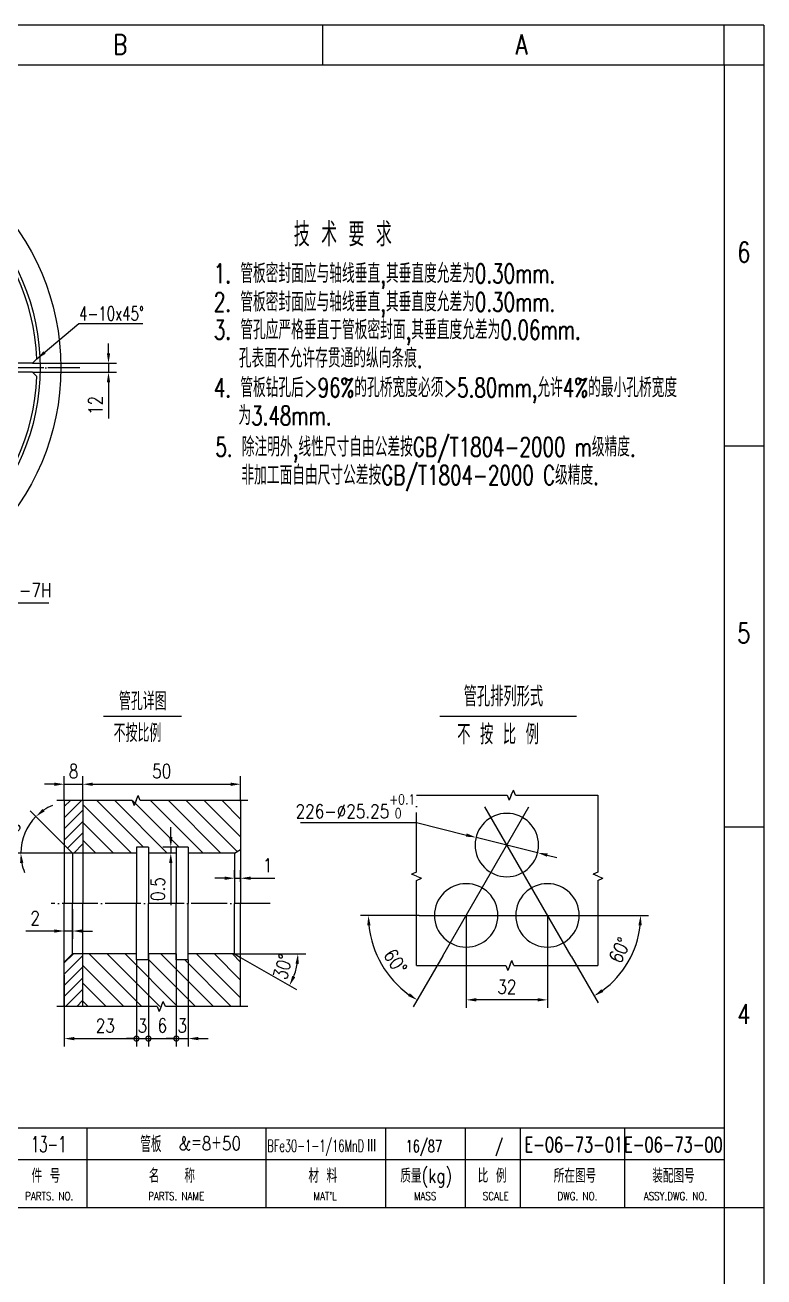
# Model space of a CAD drawing. Header units: millimetres. Extents: x -1044 to 22870, y -8556 to -3804.
# Drawn here: x 13193 to 14676, y -6320 to -3804 of the extents above; entities that cross this region are included whole.
import ezdxf
from ezdxf.enums import TextEntityAlignment as Align

# ---------------------------------------------------------------- set-up
doc = ezdxf.new("R2010")
doc.units = ezdxf.units.MM
doc.header["$LTSCALE"] = 80
for name, pattern in [('DASHDOT-L', [90, 80, -5, 0, -5]), ('DASHDOT-M', [36, 30, -3, 0, -3]), ('DIVIDE-M', [39, 30, -3, 0, -3, 0, -3])]:
    doc.linetypes.add(name, pattern=pattern)
for name, color, linetype in [('4', 4, 'Continuous'), ('5剖面线层', 2, 'Continuous'), ('7', 7, 'Continuous'), ('CDR_DIM', 7, 'Continuous'), ('CDR_DWG1', 4, 'Continuous'), ('CDR_DWG3', 1, 'DASHDOT-M'), ('CDR_DWG4', 3, 'DIVIDE-M'), ('CDR_TEXT', 7, 'Continuous'), ('尺寸线', 7, 'Continuous'), ('尺寸线层', 7, 'Continuous'), ('标注线', 7, 'Continuous'), ('轮廓线', 4, 'Continuous')]:
    doc.layers.add(name, color=color, linetype=linetype)
doc.styles.add('HZ', font='ROMANS.shx', dxfattribs={"width": 0.7, "height": 3, "bigfont": 'HZ.shx'})
doc.styles.add('ROMANC', font='romanc', dxfattribs={"bigfont": 'hz'})
doc.styles.add('TH_GBDIM', font='romans.shx', dxfattribs={"width": 0.8, "bigfont": 'gbcbig.shx'})
doc.dimstyles.new('TH_GBDIM', dxfattribs={"dimscale": 8, "dimtxt": 3.5, "dimasz": 2.5, "dimexe": 2, "dimexo": 0, "dimgap": 1.5, "dimtad": 1, "dimdec": 0, "dimzin": 0, "dimdsep": 46, "dimtxsty": 'TH_GBDIM', "dimcen": 2.5, "dimclrd": 256, "dimclre": 256, "dimclrt": 256, "dimadec": 0, "dimazin": 0, "dimtfac": 0.714286, "dimtdec": 0, "dimtmove": 0, "dimatfit": 3, "dimfxl": 0, "dimtzin": 0, "dimlwd": -1, "dimlwe": -1, "dimarcsym": 0})

# ---------------------------------------------------------------- blocks, each defined once
blk = doc.blocks.new('A$C1B375470')
for p, q in [((15138, 10692), (18, 10692)), ((15138, 10692), (15138, 5346)), ((15138, 5346), (15138, 0))]:
    blk.add_line(p, q)
at = {"layer": 'CDR_DWG1', "color": 4}
for p, q in [((450, 10512), (14958, 10512)), ((14958, 10512), (14958, 180))]:
    blk.add_line(p, q, dxfattribs=at)
at = {"layer": 'CDR_DWG4', "linetype": 'Continuous'}
for p, q in [((13144.5, 10512), (13144.5, 10692)), ((14958, 10512), (14958, 10692)), ((14958, 10512), (15138, 10512)), ((14958, 8790), (15138, 8790)), ((14958, 7068), (15138, 7068)), ((14958, 5346), (15138, 5346))]:
    blk.add_line(p, q, dxfattribs=at)
at = {"layer": 'CDR_TEXT', "style": 'HZ', "width": 0.8}
for s, p in [('B', (12229, 10558.9)), ('A', (14042.5, 10558.9)), ('6', (15046.9, 9620.2)), ('5', (15046.9, 7898.2)), ('4', (15046.9, 6176.2))]:
    blk.add_text(s, height=90, dxfattribs=at).set_placement(p, align=Align.CENTER)
blk = doc.blocks.new('A$C092B31A8')
at = {"layer": '尺寸线层', "xscale": 0.05555555555555555, "yscale": 0.05555555555555555, "zscale": 0.05555555555555555}
blk.add_blockref('A$C1B375470', (0, 0), dxfattribs=at)
blk = doc.blocks.new('*D218')
at = {"layer": 'Defpoints', "color": 0, "ltscale": 0.001}
for p in [(13207.7, -4483.9), (13207.7, -4501.9), (13360.3, -4501.9)]:
    blk.add_point(p, dxfattribs=at)
at = {"layer": '尺寸线', "ltscale": 0.001}
for p, q in [((13360.3, -4463.9), (13360.3, -4443.9)), ((13207.7, -4483.9), (13376.3, -4483.9)), ((13207.7, -4501.9), (13376.3, -4501.9)), ((13360.3, -4483.9), (13360.3, -4501.9)), ((13360.3, -4521.9), (13360.3, -4594.9))]:
    blk.add_line(p, q, dxfattribs=at)
for points in [[(13357, -4463.9), (13363.6, -4463.9), (13360.3, -4483.9)], [(13357, -4521.9), (13363.6, -4521.9), (13360.3, -4501.9)]]:
    blk.add_solid(points, dxfattribs=at)
at = {"layer": '尺寸线', "ltscale": 0.001, "insert": (13334.3, -4568.4), "char_height": 28, "attachment_point": 5, "rotation": 90, "style": 'TH_GBDIM'}
blk.add_mtext('12{}{}', dxfattribs=at)
blk = doc.blocks.new('*D221')
at = {"layer": 'Defpoints', "color": 0, "ltscale": 0.001}
for p in [(13308.8, -5329.6), (13271.5, -5362.3), (13308.8, -5362.3)]:
    blk.add_point(p, dxfattribs=at)
at = {"layer": '尺寸线', "ltscale": 0.001}
for p, q in [((13251.5, -5329.6), (13231.5, -5329.6)), ((13271.5, -5362.3), (13271.5, -5313.6)), ((13271.5, -5329.6), (13308.8, -5329.6)), ((13308.8, -5362.3), (13308.8, -5313.6)), ((13328.8, -5329.6), (13348.8, -5329.6))]:
    blk.add_line(p, q, dxfattribs=at)
for points in [[(13251.5, -5326.3), (13251.5, -5333), (13271.5, -5329.6)], [(13328.8, -5326.3), (13328.8, -5333), (13308.8, -5329.6)]]:
    blk.add_solid(points, dxfattribs=at)
at = {"layer": '尺寸线', "ltscale": 0.001, "insert": (13290.2, -5303.6), "char_height": 28, "attachment_point": 5, "style": 'TH_GBDIM'}
blk.add_mtext('8{}{}', dxfattribs=at)
blk = doc.blocks.new('*D222')
at = {"layer": 'Defpoints', "color": 0, "ltscale": 0.001}
for p in [(13625.6, -5329.6), (13308.8, -5362.3), (13625.6, -5362.3)]:
    blk.add_point(p, dxfattribs=at)
at = {"layer": '尺寸线', "ltscale": 0.001}
for p, q in [((13308.8, -5362.3), (13308.8, -5313.6)), ((13328.8, -5329.6), (13605.6, -5329.6)), ((13625.6, -5362.3), (13625.6, -5313.6))]:
    blk.add_line(p, q, dxfattribs=at)
for points in [[(13328.8, -5326.3), (13328.8, -5333), (13308.8, -5329.6)], [(13605.6, -5326.3), (13605.6, -5333), (13625.6, -5329.6)]]:
    blk.add_solid(points, dxfattribs=at)
at = {"layer": '尺寸线', "ltscale": 0.001, "insert": (13467.2, -5303.6), "char_height": 28, "attachment_point": 5, "style": 'TH_GBDIM'}
blk.add_mtext('50{}{}', dxfattribs=at)
blk = doc.blocks.new('*D223')
at = {"layer": 'Defpoints', "color": 0, "ltscale": 0.001}
for p in [(13198, -5415.9), (13271.5, -5451.4), (13287.9, -5467.8), (13287.9, -5467.8), (13416.4, -5467.8)]:
    blk.add_point(p, dxfattribs=at)
at = {"layer": '尺寸线', "ltscale": 0.001}
for p, q in [((13271.5, -5451.4), (13203.2, -5383.1)), ((13287.9, -5467.8), (13168.1, -5467.8))]:
    blk.add_line(p, q, dxfattribs=at)
for start, end in [(112.8907, 123.9454), (135, 180), (191.0546, 202.1093)]:
    blk.add_arc((13287.9, -5467.8), 103.8, start, end, dxfattribs=at)
for points in [[(13232.1, -5384.2), (13227.8, -5379.1), (13214.5, -5394.4)], [(13182.7, -5488), (13189.3, -5487.4), (13184.1, -5467.8)]]:
    blk.add_solid(points, dxfattribs=at)
at = {"layer": '尺寸线', "ltscale": 0.001, "insert": (13167.3, -5417.8), "char_height": 28, "attachment_point": 5, "rotation": 67.5, "style": 'TH_GBDIM'}
blk.add_mtext('45°', dxfattribs=at)
blk = doc.blocks.new('*D224')
at = {"layer": 'Defpoints', "color": 0, "ltscale": 0.001}
for p in [(13520.4, -5670.6), (13613.6, -5670.6), (13613.6, -5670.6), (13625.6, -5677.5), (13733.1, -5714)]:
    blk.add_point(p, dxfattribs=at)
at = {"layer": '尺寸线', "ltscale": 0.001}
for p, q in [((13613.6, -5670.6), (13756.7, -5670.6)), ((13625.6, -5677.5), (13737.6, -5742.1))]:
    blk.add_line(p, q, dxfattribs=at)
blk.add_arc((13613.6, -5670.6), 127.1, 339.0242, 350.9758, dxfattribs=at)
for points in [[(13735.8, -5690.2), (13742.5, -5690.8), (13740.7, -5670.6)], [(13735.3, -5717.5), (13729.3, -5714.6), (13723.7, -5734.1)]]:
    blk.add_solid(points, dxfattribs=at)
at = {"layer": '尺寸线', "ltscale": 0.001, "insert": (13710.5, -5696.5), "char_height": 28, "attachment_point": 5, "rotation": 75, "style": 'TH_GBDIM'}
blk.add_mtext('30°', dxfattribs=at)
blk = doc.blocks.new('_DotSmall')
at = {"color": 0, "linetype": 'ByBlock', "const_width": 0.5}
blk.add_lwpolyline([(-0.0625, 0, 1), (0.0625, 0, 1)], format="xyb", close=True, dxfattribs=at)
blk = doc.blocks.new('*D225')
at = {"layer": 'Defpoints', "color": 0, "ltscale": 0.001}
for p in [(13416.4, -5682.6), (13271.5, -5713.3), (13416.4, -5840.7)]:
    blk.add_point(p, dxfattribs=at)
at = {"layer": '尺寸线', "ltscale": 0.001}
for p, q in [((13416.4, -5682.6), (13416.4, -5856.7)), ((13271.5, -5713.3), (13271.5, -5856.7)), ((13291.5, -5840.7), (13416.4, -5840.7))]:
    blk.add_line(p, q, dxfattribs=at)
blk.add_solid([(13291.5, -5837.4), (13291.5, -5844), (13271.5, -5840.7)], dxfattribs=at)
at = {"layer": '尺寸线', "ltscale": 0.001, "xscale": 20, "yscale": 20, "zscale": 20}
blk.add_blockref('_DotSmall', (13416.4, -5840.7), dxfattribs=at)
at = {"layer": '尺寸线', "ltscale": 0.001, "insert": (13353.9, -5814.7), "char_height": 28, "attachment_point": 5, "style": 'TH_GBDIM'}
blk.add_mtext('23{}{}', dxfattribs=at)
blk = doc.blocks.new('DOTSMALL')
blk = doc.blocks.new('*D226')
at = {"layer": 'Defpoints', "color": 0, "ltscale": 0.001}
for p in [(13416.4, -5682.6), (13440.4, -5682.6), (13440.4, -5840.7)]:
    blk.add_point(p, dxfattribs=at)
at = {"layer": '尺寸线', "ltscale": 0.001}
for p, q in [((13416.4, -5682.6), (13416.4, -5856.7)), ((13440.4, -5682.6), (13440.4, -5856.7)), ((13416.4, -5840.7), (13396.4, -5840.7)), ((13416.4, -5840.7), (13440.4, -5840.7)), ((13440.4, -5840.7), (13460.4, -5840.7))]:
    blk.add_line(p, q, dxfattribs=at)
at = {"layer": '尺寸线', "ltscale": 0.001, "xscale": 20, "yscale": 20, "zscale": 20}
blk.add_blockref('_DotSmall', (13416.4, -5840.7), dxfattribs=at)
at = {"layer": '尺寸线', "ltscale": 0.001, "xscale": 20, "yscale": 20, "zscale": 20, "rotation": 180}
blk.add_blockref('_DotSmall', (13440.4, -5840.7), dxfattribs=at)
at = {"layer": '尺寸线', "ltscale": 0.001, "insert": (13428.4, -5814.7), "char_height": 28, "attachment_point": 5, "style": 'TH_GBDIM'}
blk.add_mtext('3{}{}', dxfattribs=at)
blk = doc.blocks.new('*D227')
at = {"layer": 'Defpoints', "color": 0, "ltscale": 0.001}
for p in [(13440.4, -5670.6), (13496.4, -5670.6), (13496.4, -5840.6)]:
    blk.add_point(p, dxfattribs=at)
at = {"layer": '尺寸线', "ltscale": 0.001}
for p, q in [((13440.4, -5670.6), (13440.4, -5856.6)), ((13496.4, -5670.6), (13496.4, -5856.6)), ((13440.4, -5840.6), (13496.4, -5840.6))]:
    blk.add_line(p, q, dxfattribs=at)
at = {"layer": '尺寸线', "ltscale": 0.001, "xscale": 20, "yscale": 20, "zscale": 20, "rotation": 180}
blk.add_blockref('_DotSmall', (13440.4, -5840.6), dxfattribs=at)
at = {"layer": '尺寸线', "ltscale": 0.001, "xscale": 20, "yscale": 20, "zscale": 20}
blk.add_blockref('_DotSmall', (13496.4, -5840.6), dxfattribs=at)
at = {"layer": '尺寸线', "ltscale": 0.001, "insert": (13468.4, -5814.6), "char_height": 28, "attachment_point": 5, "style": 'TH_GBDIM'}
blk.add_mtext('6{}{}', dxfattribs=at)
blk = doc.blocks.new('*D228')
at = {"layer": 'Defpoints', "color": 0, "ltscale": 0.001}
for p in [(13496.4, -5682.6), (13520.4, -5682.6), (13520.4, -5840.6)]:
    blk.add_point(p, dxfattribs=at)
at = {"layer": '尺寸线', "ltscale": 0.001}
for p, q in [((13496.4, -5682.6), (13496.4, -5856.6)), ((13520.4, -5682.6), (13520.4, -5856.6)), ((13496.4, -5840.6), (13476.4, -5840.6)), ((13496.4, -5840.6), (13520.4, -5840.6)), ((13540.4, -5840.6), (13560.4, -5840.6))]:
    blk.add_line(p, q, dxfattribs=at)
blk.add_solid([(13540.4, -5837.3), (13540.4, -5843.9), (13520.4, -5840.6)], dxfattribs=at)
at = {"layer": '尺寸线', "ltscale": 0.001, "xscale": 20, "yscale": 20, "zscale": 20}
blk.add_blockref('_DotSmall', (13496.4, -5840.6), dxfattribs=at)
at = {"layer": '尺寸线', "ltscale": 0.001, "insert": (13508.4, -5814.6), "char_height": 28, "attachment_point": 5, "style": 'TH_GBDIM'}
blk.add_mtext('3{}{}', dxfattribs=at)
blk = doc.blocks.new('*D229')
at = {"layer": 'Defpoints', "color": 0, "ltscale": 0.001}
for p in [(13613.6, -5518.5), (13625.6, -5518.5), (13625.6, -5525.9)]:
    blk.add_point(p, dxfattribs=at)
at = {"layer": '尺寸线', "ltscale": 0.001}
for p, q in [((13613.6, -5518.5), (13613.6, -5502.5)), ((13625.6, -5525.9), (13625.6, -5502.5)), ((13593.6, -5518.5), (13573.6, -5518.5)), ((13613.6, -5518.5), (13625.6, -5518.5)), ((13645.6, -5518.5), (13694.3, -5518.5))]:
    blk.add_line(p, q, dxfattribs=at)
for points in [[(13593.6, -5515.1), (13593.6, -5521.8), (13613.6, -5518.5)], [(13645.6, -5515.1), (13645.6, -5521.8), (13625.6, -5518.5)]]:
    blk.add_solid(points, dxfattribs=at)
at = {"layer": '尺寸线', "ltscale": 0.001, "insert": (13679.9, -5492.5), "char_height": 28, "attachment_point": 5, "style": 'TH_GBDIM'}
blk.add_mtext('1{}{}', dxfattribs=at)
blk = doc.blocks.new('*D230')
at = {"layer": 'Defpoints', "color": 0, "ltscale": 0.001}
for p in [(13287.9, -5580.7), (13271.5, -5624.5), (13271.5, -5624.5)]:
    blk.add_point(p, dxfattribs=at)
at = {"layer": '尺寸线', "ltscale": 0.001}
for p, q in [((13287.9, -5580.7), (13287.9, -5640.5)), ((13271.5, -5624.5), (13271.5, -5608.5)), ((13251.5, -5624.5), (13194.4, -5624.5)), ((13287.9, -5624.5), (13271.5, -5624.5)), ((13307.9, -5624.5), (13327.9, -5624.5))]:
    blk.add_line(p, q, dxfattribs=at)
for points in [[(13251.5, -5621.2), (13251.5, -5627.8), (13271.5, -5624.5)], [(13307.9, -5621.2), (13307.9, -5627.8), (13287.9, -5624.5)]]:
    blk.add_solid(points, dxfattribs=at)
at = {"layer": '尺寸线', "ltscale": 0.001, "insert": (13213, -5598.5), "char_height": 28, "attachment_point": 5, "style": 'TH_GBDIM'}
blk.add_mtext('2{}{}', dxfattribs=at)
blk = doc.blocks.new('*D231')
at = {"layer": 'Defpoints', "color": 0, "ltscale": 0.001}
for p in [(14115.8, -5374.9), (13984.4, -5593.2), (14334, -5593.2), (14289.2, -5675.3), (14385.1, -5713.4)]:
    blk.add_point(p, dxfattribs=at)
at = {"layer": '尺寸线层', "ltscale": 0.001}
for p, q in [((14334, -5593.2), (14444.8, -5593.2)), ((14289.2, -5675.3), (14343.3, -5769))]:
    blk.add_line(p, q, dxfattribs=at)
blk.add_arc((14241.8, -5593.2), 187.1, 306.1283, 353.8717, dxfattribs=at)
for points in [[(14424.4, -5612.9), (14431.1, -5613.3), (14428.8, -5593.2)], [(14353.9, -5747), (14350.2, -5741.5), (14335.3, -5755.2)]]:
    blk.add_solid(points, dxfattribs=at)
at = {"layer": '尺寸线层', "ltscale": 0.001, "insert": (14386.9, -5663), "char_height": 28, "attachment_point": 5, "rotation": 64.2907, "style": 'TH_GBDIM'}
blk.add_mtext('60%%D', dxfattribs=at)
blk = doc.blocks.new('*D232')
at = {"layer": 'Defpoints', "color": 0, "ltscale": 0.001}
for p in [(14078.6, -5593.2), (14241.8, -5593.2), (14078.6, -5762.8)]:
    blk.add_point(p, dxfattribs=at)
at = {"layer": '尺寸线层', "ltscale": 0.001}
for p, q in [((14078.6, -5593.2), (14078.6, -5778.8)), ((14241.8, -5593.2), (14241.8, -5778.8)), ((14221.8, -5762.8), (14098.6, -5762.8))]:
    blk.add_line(p, q, dxfattribs=at)
for points in [[(14098.6, -5759.4), (14098.6, -5766.1), (14078.6, -5762.8)], [(14221.8, -5759.4), (14221.8, -5766.1), (14241.8, -5762.8)]]:
    blk.add_solid(points, dxfattribs=at)
at = {"layer": '尺寸线层', "ltscale": 0.001, "insert": (14160.2, -5736.8), "char_height": 28, "attachment_point": 5, "style": 'TH_GBDIM'}
blk.add_mtext('32{}{}', dxfattribs=at)
blk = doc.blocks.new('*D234')
at = {"layer": 'Defpoints', "color": 0, "ltscale": 0.001}
for p in [(14204.6, -5374.8), (13984.4, -5593.2), (14334, -5593.2), (13894, -5660.3), (14031.5, -5674.7)]:
    blk.add_point(p, dxfattribs=at)
at = {"layer": '尺寸线层', "ltscale": 0.001}
for p, q in [((13984.4, -5593.2), (13866.2, -5593.2)), ((14031.5, -5674.7), (13972.4, -5777.1))]:
    blk.add_line(p, q, dxfattribs=at)
blk.add_arc((14078.6, -5593.2), 196.4, 185.8372, 234.1628, dxfattribs=at)
for points in [[(13879.9, -5613.3), (13886.5, -5613), (13882.2, -5593.2)], [(13965.4, -5749.6), (13961.8, -5755.2), (13980.4, -5763.2)]]:
    blk.add_solid(points, dxfattribs=at)
at = {"layer": '尺寸线层', "ltscale": 0.001, "insert": (13936.6, -5685.9), "char_height": 28, "attachment_point": 5, "rotation": 303.1621, "style": 'TH_GBDIM'}
blk.add_mtext('60°', dxfattribs=at)
blk = doc.blocks.new('*D233')
at = {"layer": 'Defpoints', "color": 0, "ltscale": 0.001}
for p in [(14098.3, -5436.5), (14222, -5467.2)]:
    blk.add_point(p, dxfattribs=at)
at = {"layer": '尺寸线层', "ltscale": 0.001}
for p, q in [((13745.5, -5406.8), (13978.7, -5406.8)), ((13978.7, -5406.8), (14078.9, -5431.7)), ((14222, -5467.2), (14098.3, -5436.5)), ((14241.5, -5472), (14260.9, -5476.8))]:
    blk.add_line(p, q, dxfattribs=at)
for points in [[(14079.7, -5428.5), (14078.1, -5434.9), (14098.3, -5436.5)], [(14242.3, -5468.8), (14240.7, -5475.2), (14222, -5467.2)]]:
    blk.add_solid(points, dxfattribs=at)
at = {"layer": '尺寸线层', "ltscale": 0.001, "insert": (13856.1, -5374), "char_height": 28, "attachment_point": 5, "style": 'TH_GBDIM'}
blk.add_mtext('226-%%c25.25{}{\\H0.7143x;\\S+0.1^  0;}', dxfattribs=at)
blk = doc.blocks.new('*D371')
at = {"layer": 'Defpoints', "color": 0, "ltscale": 0.001}
for p in [(12765.9, -4855.4), (12785.4, -4862.5)]:
    blk.add_point(p, dxfattribs=at)
at = {"layer": '尺寸线', "ltscale": 0.001}
for p, q in [((12747.2, -4848.5), (12728.4, -4841.7)), ((12765.9, -4855.4), (12785.4, -4862.5)), ((13068.7, -4965.8), (12804.2, -4869.3)), ((13240.3, -4965.8), (13068.7, -4965.8))]:
    blk.add_line(p, q, dxfattribs=at)
for points in [[(12748.3, -4845.4), (12746, -4851.6), (12765.9, -4855.4)], [(12805.3, -4866.2), (12803, -4872.4), (12785.4, -4862.5)]]:
    blk.add_solid(points, dxfattribs=at)
at = {"layer": '尺寸线', "ltscale": 0.001, "insert": (13160.5, -4939.8), "char_height": 28, "attachment_point": 5, "style": 'TH_GBDIM'}
blk.add_mtext('4-M16-7H{}{}', dxfattribs=at)
blk = doc.blocks.new('*D395')
at = {"layer": 'Defpoints', "color": 0, "ltscale": 0.001}
for p in [(13512.8, -5455.8), (13485.4, -5467.8), (13496.4, -5467.8)]:
    blk.add_point(p, dxfattribs=at)
at = {"layer": '尺寸线', "ltscale": 0.001}
for p, q in [((13485.4, -5435.8), (13485.4, -5415.8)), ((13512.8, -5455.8), (13469.4, -5455.8)), ((13485.4, -5455.8), (13485.4, -5467.8)), ((13496.4, -5467.8), (13469.4, -5467.8)), ((13485.4, -5487.8), (13485.4, -5572.9))]:
    blk.add_line(p, q, dxfattribs=at)
for points in [[(13482, -5435.8), (13488.7, -5435.8), (13485.4, -5455.8)], [(13482, -5487.8), (13488.7, -5487.8), (13485.4, -5467.8)]]:
    blk.add_solid(points, dxfattribs=at)
at = {"layer": '尺寸线', "ltscale": 0.001, "insert": (13459.4, -5540.3), "char_height": 28, "attachment_point": 5, "rotation": 90, "style": 'TH_GBDIM'}
blk.add_mtext('0.5{}{}', dxfattribs=at)

msp = doc.modelspace()

# ---------------------------------------------------------------- hatches: boundary and pattern name
at = {"layer": '5剖面线层', "ltscale": 0.001}
h = msp.add_hatch(dxfattribs=at)
h.set_pattern_fill('ANSI31', color=256, scale=5, style=0)
h.set_pattern_definition([(45, (574.299, 3638.118), (-11.22532, 11.22532), [])])
h.paths.add_polyline_path([(13308.82, -5362.25), (13271.5, -5362.25), (13271.5, -5451.38), (13287.91, -5467.79), (13308.82, -5467.79)])
h.paths.add_polyline_path([(13271.5, -5776.1), (13308.82, -5776.1), (13308.82, -5670.57), (13287.91, -5670.57), (13271.5, -5686.97)])
h = msp.add_hatch(dxfattribs=at)
h.set_pattern_fill('ANSI31', color=256, scale=8, angle=90, style=0)
h.paths.add_polyline_path([(13440.39, -5455.79), (13440.39, -5467.79), (13468.34, -5467.79), (13468.34, -5362.25), (13308.82, -5362.25), (13308.82, -5467.79), (13416.39, -5467.79), (13416.39, -5455.79)])
h.paths.add_polyline_path([(13520.39, -5455.79), (13520.39, -5467.79), (13613.62, -5467.79), (13625.62, -5460.86), (13625.62, -5362.25), (13468.34, -5362.25), (13468.34, -5467.79), (13496.39, -5467.79), (13496.39, -5455.79)])
h.paths.add_polyline_path([(13308.82, -5670.57), (13308.82, -5776.1), (13468.34, -5776.1), (13468.34, -5670.57), (13440.39, -5670.57), (13440.39, -5682.57), (13416.39, -5682.57), (13416.39, -5670.57)])
h.paths.add_polyline_path([(13625.62, -5776.1), (13625.62, -5677.5), (13613.62, -5670.57), (13520.39, -5670.57), (13520.39, -5682.57), (13496.39, -5682.57), (13496.39, -5670.57), (13468.34, -5670.57), (13468.34, -5776.1)])

# ---------------------------------------------------------------- linework, layer by layer
at = {"color": 7, "linetype": 'Continuous'}
msp.add_line((13350.41, -5192.96), (13507.03, -5192.96), dxfattribs=at)
at = {"color": 3, "linetype": 'DIVIDE-M'}
for p, q in [((13407.51, -5362.25), (13256.54, -5362.25)), ((13639.82, -5362.25), (13424.06, -5362.25)), ((13457.95, -5776.1), (13256.54, -5776.1)), ((13639.82, -5776.1), (13474.5, -5776.1))]:
    msp.add_line(p, q, dxfattribs=at)
at = {"color": 4, "linetype": 'Continuous'}
for p, q in [((13271.5, -5362.25), (13271.5, -5569.18)), ((13308.82, -5362.25), (13308.82, -5569.18)), ((13625.62, -5362.25), (13625.62, -5569.18)), ((13287.91, -5467.79), (13271.5, -5451.38)), ((13416.39, -5455.79), (13416.39, -5569.18)), ((13440.39, -5455.79), (13416.39, -5455.79)), ((13440.39, -5455.79), (13440.39, -5569.18)), ((13496.39, -5455.79), (13496.39, -5569.18)), ((13520.39, -5455.79), (13496.39, -5455.79)), ((13520.39, -5455.79), (13520.39, -5569.18)), ((13416.39, -5467.79), (13287.91, -5467.79)), ((13287.91, -5467.79), (13287.91, -5569.18)), ((13496.39, -5467.79), (13440.39, -5467.79)), ((13613.62, -5467.79), (13520.39, -5467.79)), ((13613.62, -5467.79), (13625.62, -5460.86)), ((13613.62, -5467.79), (13613.62, -5569.18)), ((13271.5, -5776.1), (13271.5, -5569.18)), ((13287.91, -5670.57), (13287.91, -5569.18)), ((13308.82, -5776.1), (13308.82, -5569.18)), ((13416.39, -5682.57), (13416.39, -5569.18)), ((13440.39, -5682.57), (13440.39, -5569.18)), ((13496.39, -5682.57), (13496.39, -5569.18)), ((13520.39, -5682.57), (13520.39, -5569.18)), ((13613.62, -5670.57), (13613.62, -5569.18)), ((13625.62, -5776.1), (13625.62, -5569.18)), ((13287.91, -5670.57), (13271.5, -5686.97)), ((13416.39, -5670.57), (13287.91, -5670.57)), ((13440.39, -5682.57), (13416.39, -5682.57)), ((13496.39, -5670.57), (13440.39, -5670.57)), ((13520.39, -5682.57), (13496.39, -5682.57)), ((13613.62, -5670.57), (13520.39, -5670.57)), ((13613.62, -5670.57), (13625.62, -5677.5))]:
    msp.add_line(p, q, dxfattribs=at)
for p, q in [((13316.49, -6020.28), (13316.49, -6180.28)), ((13676.49, -6020.28), (13676.49, -6180.28)), ((13916.49, -6020.28), (13916.49, -6180.28)), ((14076.49, -6020.28), (14076.49, -6180.28)), ((14187.11, -6020.28), (14187.11, -6180.28)), ((14396.49, -6020.28), (14396.49, -6180.28)), ((14596.49, -6084.28), (13156.49, -6084.28))]:
    msp.add_line(p, q)
for centre, start, end in [((14160.17, -5451.84), 90, 270), ((14160.17, -5451.84), 270, 90), ((14078.59, -5593.15), 90, 270), ((14078.59, -5593.15), 270, 90), ((14241.76, -5593.15), 90, 270), ((14241.76, -5593.15), 270, 90)]:
    msp.add_arc(centre, 63.74, start, end, dxfattribs=at)
at = {"layer": '4', "color": 2}
msp.add_line((14025.66, -5192.96), (14300.31, -5192.96), dxfattribs=at)
at = {"layer": 'CDR_DWG1', "ltscale": 0.001}
for p, q in [((13207.7, -4483.93), (13216.43, -4475.19)), ((13207.7, -4483.93), (12343.63, -4483.93)), ((13207.7, -4501.93), (12343.63, -4501.93)), ((13207.7, -4501.93), (13216.43, -4510.66))]:
    msp.add_line(p, q, dxfattribs=at)
at = {"layer": 'CDR_DWG1', "color": 4}
msp.add_line((14596.49, -6020.28), (13156.49, -6020.28), dxfattribs=at)
at = {"layer": 'CDR_DWG1', "ltscale": 0.001}
msp.add_circle((12775.66, -4492.93), 447.13, dxfattribs=at)
for start, end in [(2.30401, 177.69599), (182.30401, 357.69599)]:
    msp.add_arc((12775.66, -4492.93), 441.13, start, end, dxfattribs=at)
at = {"layer": 'CDR_DWG3', "linetype": 'DASHDOT-L', "ltscale": 0.01}
msp.add_line((13302.66, -4492.93), (12248.67, -4492.93), dxfattribs=at)
at = {"layer": 'CDR_DWG3', "linetype": 'DASHDOT-L'}
for p, q in [((14031.52, -5674.67), (14204.64, -5374.81)), ((14289.19, -5675.3), (14115.78, -5374.95)), ((13984.4, -5593.15), (14333.96, -5593.15))]:
    msp.add_line(p, q, dxfattribs=at)
at = {"layer": 'CDR_DWG3', "ltscale": 0.03}
msp.add_line((13684.95, -5569.18), (13244.94, -5569.18), dxfattribs=at)
at = {"layer": 'CDR_DWG4'}
for p, q in [((13415.78, -5362.25), (13419.92, -5352.37)), ((13424.06, -5362.25), (13419.92, -5352.37)), ((14160.88, -5351.7), (14165.01, -5361.58)), ((14169.15, -5351.7), (14165.01, -5361.58)), ((14169.15, -5351.7), (14173.29, -5341.81)), ((14177.42, -5351.7), (14173.29, -5341.81)), ((13407.51, -5362.25), (13411.65, -5372.13)), ((13415.78, -5362.25), (13411.65, -5372.13)), ((13978.66, -5506.25), (13968.78, -5510.39)), ((14343.1, -5506.25), (14333.22, -5510.39)), ((13978.66, -5514.53), (13968.78, -5510.39)), ((13978.66, -5514.53), (13988.54, -5518.66)), ((13978.66, -5522.8), (13988.54, -5518.66)), ((14343.1, -5514.53), (14333.22, -5510.39)), ((14343.1, -5514.53), (14352.98, -5518.66)), ((14343.1, -5522.8), (14352.98, -5518.66)), ((14166.25, -5693.9), (14170.38, -5684.02)), ((14174.52, -5693.9), (14170.38, -5684.02)), ((14157.98, -5693.9), (14162.11, -5703.78)), ((14166.25, -5693.9), (14162.11, -5703.78)), ((13457.95, -5776.1), (13462.09, -5785.98)), ((13466.22, -5776.1), (13462.09, -5785.98)), ((13466.22, -5776.1), (13470.36, -5766.22)), ((13474.5, -5776.1), (13470.36, -5766.22))]:
    msp.add_line(p, q, dxfattribs=at)
at = {"layer": 'CDR_DWG4', "color": 3, "ltscale": 0.05}
msp.add_line((13978.66, -5506.25), (13978.66, -5351.7), dxfattribs=at)
at = {"layer": 'CDR_DWG4', "ltscale": 5}
for p, q in [((13978.66, -5351.7), (14160.88, -5351.7)), ((14177.42, -5351.7), (14343.1, -5351.7)), ((14343.1, -5351.7), (14343.1, -5506.25)), ((13978.66, -5693.9), (13978.66, -5522.8)), ((14343.1, -5522.8), (14343.1, -5693.9)), ((13978.66, -5693.9), (14157.98, -5693.9)), ((14174.52, -5693.9), (14343.1, -5693.9))]:
    msp.add_line(p, q, dxfattribs=at)
at = {"layer": '标注线'}
for p in [(8148.49, -6180.28), (13156.49, -6180.28)]:
    msp.add_line(p, (14596.49, -6180.28), dxfattribs=at)
at = {"layer": '轮廓线'}
msp.add_circle((12775.66, -4492.93), 489, dxfattribs=at)

# ---------------------------------------------------------------- block references
at = {"layer": '尺寸线层', "xscale": 8, "yscale": 8, "zscale": 8}
msp.add_blockref('A$C092B31A8', (7948.49, -8556.27), dxfattribs=at)

# ---------------------------------------------------------------- texts
at = {"color": 7, "linetype": 'Continuous', "width": 0.7}
for s, height, style, p in [('管孔排列形式', 40, 'HZ', (14073.5, -5173.3)), ('管孔详图', 36, 'ROMANC', (13381.21, -5180.82)), ('不按比例', 36, 'HZ', (13370.63, -5244.75)), ('不 按 比 例', 40, 'HZ', (14060.55, -5249.57))]:
    msp.add_text(s, height=height, dxfattribs=dict(at, style=style)).set_placement(p)
at = {"layer": '7'}
for s, height, style, width, p in [('&＝8＋50', 28, 'HZ', 0.8, (13563.93, -6065.14)), ('BFe30-1-1/16MnD ', 24, 'HZ', 0.6, (13781.48, -6067.89)), ('III', 24, 'ROMANC', 0.7, (13888.34, -6066.99)), ('16/87', 24, 'HZ', 0.7, (13993.45, -6068.79)), ('/', 24, 'HZ', 0.7, (14144.24, -6068.79))]:
    msp.add_text(s, height=height, dxfattribs=dict(at, style=style, width=width)).set_placement(p, align=Align.CENTER)
at = {"layer": '7', "style": 'HZ', "width": 0.8}
for s, height, p in [('件 号', 28, (13205.73, -6130.32)), ('名   称', 28, (13441.24, -6130.32)), ('材 料', 28, (13761.74, -6130.32)), ('质量(kg)', 28, (13946.13, -6130.32)), ('比 例', 28, (14101.7, -6130.32)), ('所在图号', 28, (14254.4, -6130.32)), ('装配图号', 28, (14452.27, -6130.32)), ('PARTS. NO.', 16, (13192.95, -6165.15)), ('PARTS. NAME', 16, (13440.08, -6165.15)), ("MAT'L", 16, (13772.01, -6165.15)), ('MASS', 16, (13973.68, -6165.15)), ('SCALE', 16, (14111.97, -6165.15)), ('DWG. NO.', 16, (14261.79, -6165.15)), ('ASSY.DWG. NO.', 16, (14435.17, -6165.15))]:
    msp.add_text(s, height=height, dxfattribs=at).set_placement(p)
at = {"layer": 'CDR_DIM', "style": 'HZ', "width": 0.7}
for s, height, p in [('           技 术 要 求', 48, (13456.89, -4249.01)), ('4-10x45%%d', 28, (13301.31, -4397.81))]:
    msp.add_text(s, height=height, dxfattribs=at).set_placement(p)
at = {"layer": 'CDR_TEXT', "style": 'HZ', "width": 0.7}
for s, p in [('1. 管板密封面应与轴线垂直,其垂直度允差为0.30mm.', (13571.89, -4322.6)), ('2. 管板密封面应与轴线垂直,其垂直度允差为0.30mm.', (13571.89, -4379.91)), ('3. 管孔应严格垂直于管板密封面,其垂直度允差为0.06mm.', (13571.89, -4435.8)), ('孔表面不允许存贯通的纵向条痕.', (13621.98, -4492.69)), ('4. 管板钻孔后>96%的孔桥宽度必须>5.80mm,允许4%的最小孔桥宽度', (13571.89, -4551.95)), ('   为3.48mm.', (13561.11, -4608.08)), ('5. 除注明外,线性尺寸自由公差按GB/T1804-2000 m级精度.', (13574.96, -4671.18)), ('非加工面自由尺寸公差按GB/T1804-2000 C级精度.', (13627.08, -4727.95))]:
    msp.add_text(s, height=38.4, dxfattribs=at).set_placement(p)
at = {"layer": '标注线', "style": 'HZ'}
for s, height, width, p in [('管板', 32, 0.7, (13445.39, -6068.79)), ('13-1', 32, 0.6, (13240.28, -6068.79)), ('E-06-73-01', 30.4, 0.7, (14294.64, -6068.79)), ('E-06-73-00', 30.4, 0.7, (14494.64, -6068.79))]:
    msp.add_text(s, height=height, dxfattribs=dict(at, width=width)).set_placement(p, align=Align.CENTER)

# ---------------------------------------------------------------- dimensions: what is measured, and where the dimension line sits
at = {"layer": '尺寸线', "ltscale": 0.001}
for base, p1, p2, text, override, picture, middle in [((13360.3, -4501.93), (13207.7, -4483.93), (13207.7, -4501.93), '<>{}{}', {"dimgap": 1.5, "dimtad": 1, "dimjust": 0, "dimdec": 0, "dimlfac": 0.666667, "dimse1": 0, "dimse2": 0, "dimsd1": 0, "dimsd2": 0}, '*D218', (13334.3, -4568.39)), ((13485.36, -5467.79), (13512.84, -5455.79), (13496.39, -5467.79), '0.5{}{}', {"dimgap": 1.5, "dimtad": 1, "dimjust": 0, "dimdec": 0, "dimlfac": 1, "dimse1": 0, "dimse2": 0, "dimsd1": 0, "dimsd2": 0}, '*D395', (13459.36, -5540.32))]:
    dim = msp.add_linear_dim(base=base, p1=p1, p2=p2, angle=90, text=text, dimstyle='TH_GBDIM', override=override, dxfattribs=at)
    dim.commit()
    dim.dimension.update_dxf_attribs({"geometry": picture, "text_midpoint": middle})
dim = msp.add_diameter_dim_2p(p1=(12765.94, -4855.37), p2=(12785.39, -4862.46), text='4-M16-7H{}{}', dimstyle='TH_GBDIM', override={"dimgap": 1.5, "dimtad": 1, "dimjust": 0, "dimtih": 0, "dimtoh": 1, "dimdec": 0, "dimlfac": 1, "dimse1": 0, "dimse2": 0, "dimsd1": 0, "dimsd2": 0, "dimtix": 0, "dimtofl": 1, "dimatfit": 3}, dxfattribs=at)
dim.commit()
dim.dimension.update_dxf_attribs({"geometry": '*D371', "text_midpoint": (13160.54, -4965.82), "dimtype": 163})
for base, p1, p2, text, override, picture, middle in [((13308.82, -5329.63), (13271.5, -5362.25), (13308.82, -5362.25), '8{}{}', {"dimgap": 1.5, "dimtad": 1, "dimjust": 0, "dimdec": 0, "dimlfac": 1, "dimse1": 0, "dimse2": 0, "dimsd1": 0, "dimsd2": 0}, '*D221', (13290.16, -5303.63)), ((13625.62, -5518.48), (13613.62, -5518.48), (13625.62, -5525.88), '1{}{}', {"dimgap": 1.5, "dimtad": 1, "dimjust": 0, "dimdec": 0, "dimlfac": 1, "dimse1": 0, "dimse2": 0, "dimsd1": 0, "dimsd2": 0}, '*D229', (13679.95, -5492.48)), ((13271.5, -5624.49), (13287.91, -5580.66), (13271.5, -5624.49), '2{}{}', {"dimgap": 1.5, "dimtad": 1, "dimjust": 0, "dimdec": 0, "dimlfac": 1, "dimse1": 0, "dimse2": 0, "dimsd1": 0, "dimsd2": 0}, '*D230', (13212.97, -5598.49)), ((13416.39, -5840.7), (13271.5, -5713.29), (13416.39, -5682.57), '23{}{}', {"dimgap": 1.5, "dimtad": 1, "dimjust": 0, "dimdec": 0, "dimlfac": 1, "dimblk2": 'DotSmall', "dimsah": 1, "dimse1": 0, "dimse2": 0, "dimsd1": 0, "dimsd2": 0}, '*D225', (13353.95, -5814.7)), ((13496.39, -5840.61), (13440.39, -5670.57), (13496.39, -5670.57), '6{}{}', {"dimblk1": 'DotSmall', "dimblk2": 'DotSmall', "dimsah": 1}, '*D227', (13468.39, -5814.61))]:
    dim = msp.add_linear_dim(base=base, p1=p1, p2=p2, text=text, dimstyle='TH_GBDIM', override=override, dxfattribs=at)
    dim.commit()
    dim.dimension.update_dxf_attribs({"geometry": picture, "text_midpoint": middle})
for base, p1, p2, text, override, picture, middle in [((13625.62, -5329.63), (13308.82, -5362.25), (13625.62, -5362.25), '50{}{}', {"dimgap": 1.5, "dimtad": 1, "dimjust": 0, "dimdec": 0, "dimlfac": 1, "dimse1": 0, "dimse2": 0, "dimsd1": 0, "dimsd2": 0}, '*D222', (13467.22, -5329.63)), ((13440.39, -5840.65), (13416.39, -5682.57), (13440.39, -5682.57), '3{}{}', {"dimgap": 1.5, "dimtad": 1, "dimjust": 0, "dimdec": 0, "dimlfac": 1, "dimblk1": 'DotSmall', "dimblk2": 'DotSmall', "dimsah": 1, "dimse1": 0, "dimse2": 0, "dimsd1": 0, "dimsd2": 0}, '*D226', (13428.39, -5840.65)), ((13520.39, -5840.61), (13496.39, -5682.57), (13520.39, -5682.57), '3{}{}', {"dimgap": 1.5, "dimtad": 1, "dimjust": 0, "dimdec": 0, "dimlfac": 1, "dimblk1": 'DotSmall', "dimsah": 1, "dimse1": 0, "dimse2": 0, "dimsd1": 0, "dimsd2": 0}, '*D228', (13508.39, -5840.61))]:
    dim = msp.add_linear_dim(base=base, p1=p1, p2=p2, text=text, dimstyle='TH_GBDIM', override=override, dxfattribs=at)
    dim.commit()
    dim.dimension.update_dxf_attribs({"geometry": picture, "text_midpoint": middle, "dimtype": 160})
dim = msp.add_angular_dim_2l(base=(13198, -5415.88), line1=((13416.39, -5467.79), (13287.91, -5467.79)), line2=((13287.91, -5467.79), (13271.5, -5451.38)), dimstyle='TH_GBDIM', dxfattribs=at)
dim.commit()
dim.dimension.update_dxf_attribs({"geometry": '*D223', "text_midpoint": (13167.26, -5417.81)})
dim = msp.add_angular_dim_2l(base=(13733.06, -5714.04), line1=((13613.62, -5670.57), (13625.62, -5677.5)), line2=((13613.62, -5670.57), (13520.39, -5670.57)), dimstyle='TH_GBDIM', dxfattribs=at)
dim.commit()
dim.dimension.update_dxf_attribs({"geometry": '*D224', "text_midpoint": (13736.4, -5703.47), "dimtype": 162})
at = {"layer": '尺寸线层', "ltscale": 0.001}
dim = msp.add_diameter_dim_2p(p1=(14222.04, -5467.18), p2=(14098.31, -5436.5), text='226-%%c25.25{}{\\H0.7143x;\\S+0.1^  0;}', dimstyle='TH_GBDIM', override={"dimgap": 1.5, "dimtad": 1, "dimjust": 0, "dimtih": 0, "dimtoh": 1, "dimdec": 0, "dimlfac": 1, "dimse1": 0, "dimse2": 0, "dimsd1": 0, "dimsd2": 0, "dimtix": 0, "dimtofl": 1, "dimatfit": 3}, dxfattribs=at)
dim.commit()
dim.dimension.update_dxf_attribs({"geometry": '*D233', "text_midpoint": (13978.66, -5406.84), "dimtype": 163})
dim = msp.add_angular_dim_2l(base=(13894.03, -5660.32), line1=((13984.4, -5593.15), (14333.96, -5593.15)), line2=((14031.52, -5674.67), (14204.64, -5374.81)), dimstyle='TH_GBDIM', dxfattribs=at)
dim.commit()
dim.dimension.update_dxf_attribs({"geometry": '*D234', "text_midpoint": (13914.18, -5700.58), "dimtype": 162})
dim = msp.add_angular_dim_2l(base=(14385.07, -5713.4), line1=((13984.4, -5593.15), (14333.96, -5593.15)), line2=((14289.19, -5675.3), (14115.78, -5374.95)), text='60%%D', dimstyle='TH_GBDIM', dxfattribs=at)
dim.commit()
dim.dimension.update_dxf_attribs({"geometry": '*D231', "text_midpoint": (14410.32, -5674.31), "dimtype": 162})
dim = msp.add_linear_dim(base=(14078.59, -5762.78), p1=(14241.76, -5593.15), p2=(14078.59, -5593.15), text='32{}{}', dimstyle='TH_GBDIM', override={"dimgap": 1.5, "dimtad": 1, "dimjust": 0, "dimdec": 0, "dimlfac": 1, "dimse1": 0, "dimse2": 0, "dimsd1": 0, "dimsd2": 0}, dxfattribs=at)
dim.commit()
dim.dimension.update_dxf_attribs({"geometry": '*D232', "text_midpoint": (14160.17, -5736.78)})

# ---------------------------------------------------------------- leaders
at = {"layer": '尺寸线', "ltscale": 0.001}
msp.add_leader([(13216.43, -4475.19), (13300.83, -4404.14), (13428.94, -4404.14)], dimstyle='TH_GBDIM', override={"dimgap": 1.5, "dimtad": 0}, dxfattribs=at)

doc.saveas('drawing.dxf')
